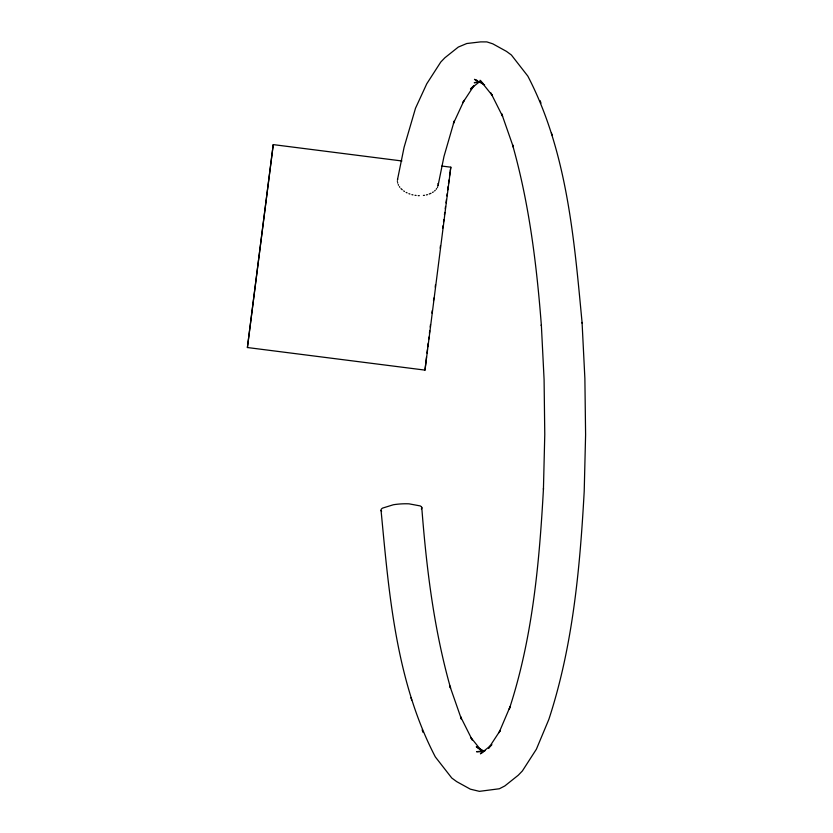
<?xml version="1.0" encoding="UTF-8"?>
<svg xmlns="http://www.w3.org/2000/svg" width="833" height="833" viewBox="0 0 833 833"><rect width="100%" height="100%" fill="white"/><g stroke="black" fill="none" stroke-linecap="round" stroke-linejoin="round"><path stroke-width="1.25" d="M397.372 181.386L397.403 180.855M438.054 185.249L438.012 185.842L443.989 156.427L454.245 121.004L453.433 123.43L464.116 100.335L462.752 102.771L473.894 85.768M441.823 166.048L450.83 167.194L424.986 370.112L247.401 347.528L273.245 144.609L401.933 160.977M273.245 144.609L247.401 347.528M424.986 370.112L426.506 356.941M427.745 346.788L428.193 343.165M428.641 339.531L428.943 337.105M426.975 353.109L427.444 349.277M431.942 313.114L432.254 310.574M429.411 333.335L429.724 330.816M430.192 327.046L430.505 324.526M433.514 300.578L433.826 298.079M435.211 287.156L435.513 284.751M440.168 248.192L440.49 245.641M445.999 202.929L446.457 199.441M446.904 195.942L447.217 193.62M442.75 228.065L443.052 225.66M443.52 222.057L443.833 219.652M444.447 214.852L444.76 212.446M445.228 208.854L445.54 206.449M447.696 189.955L448.175 186.28M448.498 183.833L449.018 179.99M449.528 176.138L450.122 171.806M450.268 170.723L450.83 167.194M397.674 179.199L397.487 179.699L404.099 147.264L415.511 108.228L426.767 83.779L440.782 62.027L444.884 57.769L458.306 47.065L466.792 43.514L480.62 41.889L486.857 41.9L492.772 43.826L506.474 51.386L511.368 54.978L527.82 76.095C567.2 151.689 574.104 238.967 582.069 322.433L582.111 323.235M437.398 187.446L437.617 186.873M436.242 189.226L436.669 188.539M473.967 85.476L470.478 88.964L478.965 82.207M434.607 190.944L435.201 190.33M491.918 744.681L488.555 748.294L500.394 730.229L499.029 732.665L510.098 706.665L509.286 709.091C532.589 638.026 539.357 562.889 543.46 488.617L543.439 489.242L544.772 434.43L544.084 379.504L541.346 324.849L541.388 325.641C536.681 264.727 529.215 203.721 512.545 144.807L513.326 147.056L501.716 113.829L502.591 116.339L490.897 93.015L492.324 95.514L480.058 80.27L483.515 83.925M490.783 745.535L480.412 753.803L483.025 752.178M432.566 192.444L433.306 191.913M431.025 193.256L429.182 194.037M477.267 82.009L474.248 82.738L480.433 82.009M426.402 194.891L427.454 194.662M485.181 750.7L476.518 751.71L482.755 751.72M423.414 195.432L424.507 195.318M418.208 195.651L419.311 195.651M415.011 195.318L416.104 195.422M411.877 194.651L412.939 194.87M408.888 193.683L409.898 194.006M477.361 80.551L474.477 79.354L484.619 84.945M406.129 192.433L407.056 192.839M484.16 751.158L476.268 746.805L481.151 750.398M403.661 190.924L404.484 191.413M402.245 189.757L400.975 188.591M480.787 749.877L470.822 737.486L472.249 739.985L460.555 716.661L461.43 719.171L449.82 685.944L450.601 688.193C433.931 629.279 426.465 568.273 421.758 507.359M399.392 186.644L399.819 187.29M381.077 510.567C389.042 594.033 395.946 681.311 435.326 756.905L451.778 778.022L456.671 781.614L470.374 789.174L479.412 791.35L499.373 788.757L504.84 785.935L518.261 775.231L522.364 770.973L536.379 749.221L548.832 719.441C572.958 645.867 579.966 568.075 584.214 491.178L585.599 434.764L584.881 378.526L582.069 322.433M398.278 184.593L398.538 185.27M540.128 100.637L540.992 103.146M551.425 132.957L552.206 135.217M410.94 697.783L411.721 700.043M422.154 729.854L423.018 732.363M437.991 183.562L438.127 184.155M397.622 182.552L397.747 183.156M381.618 511.316A19.284 4.925 -3.4 0 1 382.451 508.14L393.353 504.756A21.044 5.373 -3.4 0 1 408.982 503.83L420.186 505.912A19.284 4.925 -3.4 0 1 421.342 508.973"/></g></svg>
